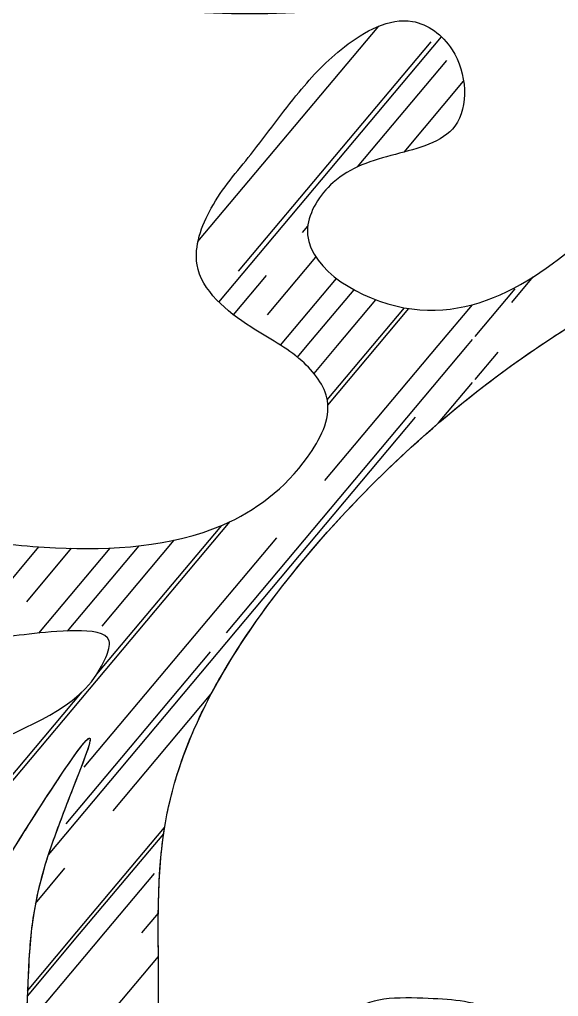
# Model space of a CAD drawing. Header units: millimetres. Extents: x 512961 to 1001058, y -961995 to -458543.
# Drawn here: x 934907.7 to 934993.7, y -884222.4 to -884066.4 of the extents above; entities that cross this region are included whole.
import ezdxf

# ---------------------------------------------------------------- set-up
doc = ezdxf.new("R2010")
doc.units = ezdxf.units.MM
doc.header["$MEASUREMENT"] = 0
doc.layers.add('填充', color=250, linetype='CONTINUOUS', lineweight=25)

msp = doc.modelspace()

# ---------------------------------------------------------------- linework, layer by layer
at = {"layer": '填充'}
for p, q in [((934936.13, -884101.9), (934965.01, -884067.49)), ((934939.47, -884111.55), (934975.01, -884069.21)), ((934942.61, -884106.64), (934973.33, -884070.02)), ((934961.61, -884089.96), (934975.85, -884072.99)), ((934969.04, -884087.6), (934978.53, -884076.29)), ((934952.81, -884100.45), (934953.65, -884099.45)), ((934947.21, -884113.61), (934954.96, -884104.38)), ((934941.79, -884113.57), (934947.05, -884107.31)), ((934949.31, -884118.42), (934958.24, -884107.78)), ((934986.22, -884111.61), (934989.65, -884107.53)), ((934953.57, -884118.49), (934961.04, -884109.58)), ((934980.39, -884117.02), (934986.76, -884109.44)), ((934958.42, -884118.49), (934964.54, -884111.19)), ((934964.02, -884118.49), (934969.08, -884112.46)), ((934964.85, -884118.49), (934969.81, -884112.58)), ((934974.47, -884118.49), (934979.94, -884111.97)), ((934979.16, -884118.49), (934979.95, -884117.54)), ((934940.67, -884164.36), (934979.16, -884118.49)), ((934952.01, -884120.34), (934953.57, -884118.49)), ((934954.66, -884122.97), (934958.42, -884118.49)), ((934956.39, -884140.03), (934974.47, -884118.49)), ((934956.76, -884127.14), (934964.02, -884118.49)), ((934956.87, -884128), (934964.85, -884118.49)), ((934980.39, -884123.89), (934984.03, -884119.55)), ((934974.54, -884130.85), (934979.95, -884124.41)), ((934912.26, -884199.76), (934970.86, -884129.91)), ((934885.18, -884213.43), (934941.26, -884146.6)), ((934920, -884170.95), (934939.92, -884147.2)), ((934917.99, -884185.8), (934948.71, -884149.19)), ((934900.97, -884162.23), (934910.72, -884150.61)), ((934915.33, -884164.06), (934926.74, -884150.46)), ((934920.82, -884163.29), (934932.33, -884149.57)), ((934908.81, -884159.38), (934915.96, -884150.85)), ((934910.74, -884164.38), (934922.14, -884150.81)), ((934915.1, -884194.84), (934938.14, -884167.38)), ((934884.35, -884213.43), (934917.65, -884173.75)), ((934922.58, -884192.78), (934938.26, -884174.09)), ((934915.7, -884213.43), (934930.81, -884195.43)), ((934916.38, -884213.43), (934930.66, -884196.42)), ((934910.21, -884207.53), (934914.9, -884201.93)), ((934920.24, -884213.43), (934929.19, -884202.76)), ((934927.17, -884212.22), (934929.81, -884209.08)), ((934908.64, -884227.25), (934920.56, -884213.05)), ((934908.91, -884222.34), (934916.7, -884213.05)), ((934908.94, -884221.49), (934916.02, -884213.05)), ((934908.75, -884241.12), (934929.81, -884216.01))]:
    msp.add_line(p, q, dxfattribs=at)
for points, knots in [([(934842.48, -884119.57), (934842.16, -884112.66), (934841.5, -884098.41), (934855.78, -884086.31), (934867.37, -884078.02), (934879.16, -884075.2), (934893.76, -884074.45), (934900.94, -884088.31), (934901.32, -884098.42), (934901.81, -884108.7), (934893.15, -884110.91), (934885.09, -884110.35), (934877.49, -884110.56), (934871.21, -884112.49), (934868.5, -884125.83), (934875.38, -884145.74), (934897.39, -884149.38), (934917.24, -884151.44), (934938.06, -884150.34), (934952.58, -884139.4), (934958.61, -884127.74), (934952.36, -884119.75), (934943.73, -884115.55), (934933.83, -884107.32), (934938.03, -884095.59), (934945.1, -884087.67), (934951.63, -884078.4), (934959.22, -884070.26), (934969.33, -884064.62), (934978.84, -884071.56), (934979.72, -884085.03), (934967.17, -884087.97), (934957.89, -884090.76), (934949.83, -884103.38), (934975.73, -884120.22), (935003.35, -884097.37), (935018.97, -884080.46), (935047.92, -884068.22), (935008.29, -884064.83), (934990.32, -884064.13), (934969.26, -884063.66), (934949.6, -884065.93), (934929.54, -884065.38), (934903.22, -884059.46), (934882.03, -884040.33), (934859.6, -884018.96), (934861.45, -883994.72), (934854.8, -883968.54), (934865.47, -883939.02), (934882.98, -883919.52), (934894.62, -883908.56), (934900.09, -883900.23), (934902.52, -883890.5), (934896.83, -883882.97), (934889.62, -883873.09), (934875.17, -883876.02), (934862.77, -883880.88), (934857.44, -883892.53), (934855.44, -883905.63), (934865.32, -883916.47), (934865.04, -883925.83), (934870.55, -883935.78), (934858.23, -883934.94), (934851.33, -883926.61), (934845.1, -883915.67), (934838.34, -883905.33), (934842.49, -883893.39), (934842.34, -883879.03), (934852.49, -883866.15), (934866.29, -883858.81), (934879.38, -883861.99), (934895.03, -883862.47), (934907.81, -883870.3), (934919.65, -883881.03), (934909.94, -883900.68), (934941.95, -883881.5), (934953.43, -883867.83), (934966.46, -883847.1), (934953.93, -883830.28), (934953.6, -883810.69), (934933.47, -883804.98), (934914.41, -883798.86), (934902.05, -883814.4), (934892.59, -883827.21), (934892.3, -883849.74), (934911.47, -883850.1), (934922.84, -883830.83), (934921.47, -883848.58), (934923.83, -883862.03), (934904.45, -883862.68), (934889.68, -883860.58), (934869.67, -883849.05), (934877.6, -883830.37), (934876.7, -883811.91), (934891.41, -883803.38), (934902.34, -883792.85), (934917.51, -883797.02), (934920.92, -883785.04), (934920.29, -883775.16), (934913.29, -883765.03), (934902.11, -883754.71), (934888.27, -883754.24), (934873.77, -883755.2), (934870.58, -883770.1), (934855.07, -883769.25), (934842.99, -883759.14), (934850.88, -883747.21), (934860, -883737.66), (934870.78, -883736.71), (934888.08, -883736.37), (934861.61, -883717.92), (934853.97, -883700.99), (934851.87, -883676.73), (934842.26, -883661.07), (934845.69, -883623.14), (934830.33, -883694.79), (934818.9, -883716.02), (934810.61, -883722.27), (934809.5, -883723.21)], [0, 0, 0, 0, 16.486281, 34.008204, 43.206037, 52.140319, 64.694599, 75.441553, 86.063886, 92.397441, 97.034042, 105.651827, 113.431726, 116.228776, 121.065358, 143.938005, 160.573125, 172.731774, 195.259305, 209.789458, 217.801553, 224.093765, 232.276012, 243.269726, 251.062623, 259.987383, 270.500473, 279.058604, 288.757697, 295.264412, 305.479991, 314.27767, 323.421948, 330.364385, 346.117557, 377.182342, 406.284735, 414.584045, 437.778188, 456.630455, 473.486173, 487.630011, 506.904223, 523.591863, 553.859329, 578.136925, 595.751063, 611.698507, 645.65378, 667.92998, 677.818214, 685.493424, 693.051282, 700.834978, 708.087603, 722.080257, 732.226037, 740.707744, 752.837907, 763.125805, 773.751372, 778.574413, 783.867938, 794.93094, 806.655283, 815.833977, 823.697832, 836.617524, 851.28319, 862.266164, 873.804924, 883.831193, 901.069536, 911.583704, 918.895242, 941.268394, 957.145825, 977.489837, 990.319155, 1006.600201, 1019.7916, 1038.368859, 1051.133461, 1064.34068, 1081.204727, 1091.782809, 1104.57883, 1112.070863, 1123.585346, 1134.812912, 1150.012215, 1166.303557, 1180.492157, 1194.385771, 1209.958868, 1218.871711, 1231.828285, 1238.93835, 1245.553144, 1256.79813, 1268.691013, 1282.016971, 1291.089842, 1301.222318, 1312.240733, 1323.445033, 1333.095484, 1342.749459, 1356.22009, 1360.645047, 1379.140629, 1397.389184, 1417.833011, 1435.105671, 1445.814817, 1492.21865, 1515.119341, 1518.807669, 1518.807669, 1518.807669, 1518.807669]), ([(935025.76, -884358.52), (935028.65, -884352.45), (935043.38, -884346.35), (935061.81, -884345.07), (935072.96, -884355.99), (935075.91, -884375.03), (935045.48, -884393.55), (935025.57, -884396.48), (934989.49, -884402.04), (935006.59, -884385.62), (935006.4, -884376.21), (935007.79, -884361.44), (934983.68, -884384.86), (934960.43, -884382.25), (934928.05, -884385.31), (934906.22, -884378.24), (934888.88, -884366.15), (934873.98, -884354.01), (934869.95, -884338.44), (934863.65, -884328.3), (934872.04, -884318.93), (934876.96, -884328.93), (934882.22, -884334.74), (934890.24, -884337.49), (934897.48, -884339.34), (934906.73, -884331.89), (934889.59, -884330.42), (934884.16, -884318.41), (934871.13, -884307.07), (934867.53, -884290.04), (934867.56, -884276.02), (934868.12, -884265.95), (934876.27, -884258.5), (934881.56, -884273.54), (934886.56, -884281.92), (934906.83, -884290.46), (934895.35, -884269.87), (934894.87, -884254.25), (934890.87, -884234.49), (934897.98, -884213.35), (934905.67, -884200.14), (934924.33, -884171.4), (934908.96, -884204.29), (934909.33, -884221.25), (934907.43, -884240.99), (934914.4, -884261.18), (934929.18, -884271.22), (934943.82, -884282.36), (934956.56, -884277.68), (934970.17, -884276.15), (934979.04, -884264.77), (934991.28, -884254.02), (934991.65, -884237.29), (934984.85, -884223.39), (934972.81, -884222.63), (934959.41, -884222.31), (934959.47, -884233.32), (934957.43, -884241.31), (934962.96, -884247.32), (934968.42, -884251.54), (934977.25, -884246.19), (934969.99, -884257.07), (934961.09, -884260.44), (934948.19, -884260.71), (934933.14, -884257.66), (934928.98, -884240.25), (934930.36, -884219.72), (934928.18, -884189.89), (934953.5, -884146.24), (934994.61, -884112.67), (935029.15, -884099.67), (935066.55, -884069.23), (935031.8, -884110.44), (935035.69, -884133.71), (935033.46, -884157.27), (935041.68, -884172.91), (935057.3, -884183.27), (935073.8, -884193.57), (935090, -884192.43), (935101.61, -884191.96), (935107.34, -884178.2), (935113.99, -884200.86), (935110.55, -884218.85), (935093.1, -884229.3), (935077.32, -884231.75), (935063.4, -884233.26), (935050.34, -884230.62), (935033.95, -884230.73), (935017.23, -884237.21), (935002.65, -884246.55), (934995.29, -884253.87), (934992.8, -884258.21)], [1355.526844, 1355.526844, 1355.526844, 1355.526844, 1372.400745, 1390.948073, 1398.050741, 1409.824909, 1433.586337, 1470.404263, 1481.780508, 1494.475116, 1505.828489, 1511.648297, 1521.48889, 1558.508165, 1580.726358, 1600.130965, 1614.650722, 1634.283256, 1645.425156, 1655.429948, 1660.662688, 1668.328576, 1674.874816, 1681.752049, 1688.632786, 1693.879778, 1701.93332, 1714.834721, 1728.17107, 1743.310806, 1756.527458, 1763.580454, 1768.658485, 1777.754104, 1790.391773, 1800.677796, 1812.767516, 1826.938686, 1846.52064, 1860.41709, 1879.943153, 1894.942657, 1912.802738, 1930.895993, 1947.219853, 1960.003158, 1982.553097, 1991.188355, 2003.612399, 2013.617734, 2024.60486, 2038.108556, 2053.115786, 2063.445065, 2072.478565, 2082.88009, 2089.440644, 2096.404622, 2102.723546, 2108.241897, 2113.248322, 2117.565347, 2129.320544, 2140.575182, 2148.962334, 2165.444451, 2177.669117, 2202.605211, 2237.727752, 2300.505756, 2323.475444, 2347.159231, 2371.021139, 2401.732902, 2414.796715, 2428.381152, 2443.520287, 2461.732517, 2475.112894, 2483.761766, 2489.660037, 2499.724815, 2515.289536, 2530.764311, 2545.874959, 2555.013427, 2565.721837, 2579.098316, 2595.53645, 2610.032472, 2622.06496, 2622.06496, 2622.06496, 2622.06496]), ([(935025.76, -884358.52), (935028.65, -884352.45), (935043.38, -884346.35), (935061.81, -884345.07), (935072.96, -884355.99), (935075.91, -884375.03), (935045.48, -884393.55), (935025.57, -884396.48), (934989.49, -884402.04), (935006.59, -884385.62), (935006.4, -884376.21), (935007.79, -884361.44), (934983.68, -884384.86), (934960.43, -884382.25), (934928.05, -884385.31), (934906.22, -884378.24), (934888.88, -884366.15), (934873.98, -884354.01), (934869.95, -884338.44), (934863.65, -884328.3), (934872.04, -884318.93), (934876.96, -884328.93), (934882.22, -884334.74), (934890.24, -884337.49), (934897.48, -884339.34), (934906.73, -884331.89), (934889.59, -884330.42), (934884.16, -884318.41), (934871.13, -884307.07), (934867.53, -884290.04), (934867.56, -884276.02), (934868.12, -884265.95), (934876.27, -884258.5), (934881.56, -884273.54), (934886.56, -884281.92), (934906.83, -884290.46), (934895.35, -884269.87), (934894.87, -884254.25), (934890.87, -884234.49), (934897.98, -884213.35), (934905.67, -884200.14), (934924.33, -884171.4), (934908.96, -884204.29), (934909.33, -884221.25), (934907.43, -884240.99), (934914.4, -884261.18), (934929.18, -884271.22), (934943.82, -884282.36), (934956.56, -884277.68), (934970.17, -884276.15), (934979.04, -884264.77), (934991.28, -884254.02), (934991.65, -884237.29), (934984.85, -884223.39), (934972.81, -884222.63), (934959.41, -884222.31), (934959.47, -884233.32), (934957.43, -884241.31), (934962.96, -884247.32), (934968.42, -884251.54), (934977.25, -884246.19), (934969.99, -884257.07), (934961.09, -884260.44), (934948.19, -884260.71), (934933.14, -884257.66), (934928.98, -884240.25), (934930.36, -884219.72), (934928.18, -884189.89), (934953.5, -884146.24), (934994.61, -884112.67), (935029.15, -884099.67), (935066.55, -884069.23), (935031.8, -884110.44), (935035.69, -884133.71), (935033.46, -884157.27), (935041.68, -884172.91), (935057.3, -884183.27), (935073.8, -884193.57), (935090, -884192.43), (935101.61, -884191.96), (935107.34, -884178.2), (935113.99, -884200.86), (935110.55, -884218.85), (935093.1, -884229.3), (935077.32, -884231.75), (935063.4, -884233.26), (935050.34, -884230.62), (935033.95, -884230.73), (935017.23, -884237.21), (935002.65, -884246.55), (934995.29, -884253.87), (934992.8, -884258.21)], [1355.526844, 1355.526844, 1355.526844, 1355.526844, 1372.400745, 1390.948073, 1398.050741, 1409.824909, 1433.586337, 1470.404263, 1481.780508, 1494.475116, 1505.828489, 1511.648297, 1521.48889, 1558.508165, 1580.726358, 1600.130965, 1614.650722, 1634.283256, 1645.425156, 1655.429948, 1660.662688, 1668.328576, 1674.874816, 1681.752049, 1688.632786, 1693.879778, 1701.93332, 1714.834721, 1728.17107, 1743.310806, 1756.527458, 1763.580454, 1768.658485, 1777.754104, 1790.391773, 1800.677796, 1812.767516, 1826.938686, 1846.52064, 1860.41709, 1879.943153, 1894.942657, 1912.802738, 1930.895993, 1947.219853, 1960.003158, 1982.553097, 1991.188355, 2003.612399, 2013.617734, 2024.60486, 2038.108556, 2053.115786, 2063.445065, 2072.478565, 2082.88009, 2089.440644, 2096.404622, 2102.723546, 2108.241897, 2113.248322, 2117.565347, 2129.320544, 2140.575182, 2148.962334, 2165.444451, 2177.669117, 2202.605211, 2237.727752, 2300.505756, 2323.475444, 2347.159231, 2371.021139, 2401.732902, 2414.796715, 2428.381152, 2443.520287, 2461.732517, 2475.112894, 2483.761766, 2489.660037, 2499.724815, 2515.289536, 2530.764311, 2545.874959, 2555.013427, 2565.721837, 2579.098316, 2595.53645, 2610.032472, 2622.06496, 2622.06496, 2622.06496, 2622.06496]), ([(935025.76, -884358.52), (935028.65, -884352.45), (935043.38, -884346.35), (935061.81, -884345.07), (935072.96, -884355.99), (935075.91, -884375.03), (935045.48, -884393.55), (935025.57, -884396.48), (934989.49, -884402.04), (935006.59, -884385.62), (935006.4, -884376.21), (935007.79, -884361.44), (934983.68, -884384.86), (934960.43, -884382.25), (934928.05, -884385.31), (934906.22, -884378.24), (934888.88, -884366.15), (934873.98, -884354.01), (934869.95, -884338.44), (934863.65, -884328.3), (934872.04, -884318.93), (934876.96, -884328.93), (934882.22, -884334.74), (934890.24, -884337.49), (934897.48, -884339.34), (934906.73, -884331.89), (934889.59, -884330.42), (934884.16, -884318.41), (934871.13, -884307.07), (934867.53, -884290.04), (934867.56, -884276.02), (934868.12, -884265.95), (934876.27, -884258.5), (934881.56, -884273.54), (934886.56, -884281.92), (934906.83, -884290.46), (934895.35, -884269.87), (934894.87, -884254.25), (934890.87, -884234.49), (934897.98, -884213.35), (934905.67, -884200.14), (934924.33, -884171.4), (934908.96, -884204.29), (934909.33, -884221.25), (934907.43, -884240.99), (934914.4, -884261.18), (934929.18, -884271.22), (934943.82, -884282.36), (934956.56, -884277.68), (934970.17, -884276.15), (934979.04, -884264.77), (934991.28, -884254.02), (934991.65, -884237.29), (934984.85, -884223.39), (934972.81, -884222.63), (934959.41, -884222.31), (934959.47, -884233.32), (934957.43, -884241.31), (934962.96, -884247.32), (934968.42, -884251.54), (934977.25, -884246.19), (934969.99, -884257.07), (934961.09, -884260.44), (934948.19, -884260.71), (934933.14, -884257.66), (934928.98, -884240.25), (934930.36, -884219.72), (934928.18, -884189.89), (934953.5, -884146.24), (934994.61, -884112.67), (935029.15, -884099.67), (935066.55, -884069.23), (935031.8, -884110.44), (935035.69, -884133.71), (935033.46, -884157.27), (935041.68, -884172.91), (935057.3, -884183.27), (935073.8, -884193.57), (935090, -884192.43), (935101.61, -884191.96), (935107.34, -884178.2), (935113.99, -884200.86), (935110.55, -884218.85), (935093.1, -884229.3), (935077.32, -884231.75), (935063.4, -884233.26), (935050.34, -884230.62), (935033.95, -884230.73), (935017.23, -884237.21), (935002.65, -884246.55), (934995.29, -884253.87), (934992.8, -884258.21)], [1355.526844, 1355.526844, 1355.526844, 1355.526844, 1372.400745, 1390.948073, 1398.050741, 1409.824909, 1433.586337, 1470.404263, 1481.780508, 1494.475116, 1505.828489, 1511.648297, 1521.48889, 1558.508165, 1580.726358, 1600.130965, 1614.650722, 1634.283256, 1645.425156, 1655.429948, 1660.662688, 1668.328576, 1674.874816, 1681.752049, 1688.632786, 1693.879778, 1701.93332, 1714.834721, 1728.17107, 1743.310806, 1756.527458, 1763.580454, 1768.658485, 1777.754104, 1790.391773, 1800.677796, 1812.767516, 1826.938686, 1846.52064, 1860.41709, 1879.943153, 1894.942657, 1912.802738, 1930.895993, 1947.219853, 1960.003158, 1982.553097, 1991.188355, 2003.612399, 2013.617734, 2024.60486, 2038.108556, 2053.115786, 2063.445065, 2072.478565, 2082.88009, 2089.440644, 2096.404622, 2102.723546, 2108.241897, 2113.248322, 2117.565347, 2129.320544, 2140.575182, 2148.962334, 2165.444451, 2177.669117, 2202.605211, 2237.727752, 2300.505756, 2323.475444, 2347.159231, 2371.021139, 2401.732902, 2414.796715, 2428.381152, 2443.520287, 2461.732517, 2475.112894, 2483.761766, 2489.660037, 2499.724815, 2515.289536, 2530.764311, 2545.874959, 2555.013427, 2565.721837, 2579.098316, 2595.53645, 2610.032472, 2622.06496, 2622.06496, 2622.06496, 2622.06496]), ([(934809.5, -884209.12), (934814.05, -884216.27), (934823.29, -884231.29), (934831, -884255.48), (934842.76, -884269.59), (934838.96, -884294.61), (934846.24, -884257.71), (934854.78, -884235.81), (934877.78, -884203.42), (934900.46, -884181.26), (934919.06, -884175.84), (934922.83, -884164.26), (934912.45, -884163.66), (934902.74, -884166.18), (934887.65, -884163.02), (934873.31, -884163.15), (934860.37, -884155.77), (934849.42, -884144.38), (934847.32, -884134.66), (934842, -884114.96), (934842.48, -884119.57)], [142.968385, 142.968385, 142.968385, 142.968385, 163.975428, 188.770445, 203.259227, 213.904743, 227.989336, 257.141956, 295.271387, 318.54252, 337.517809, 339.776363, 344.405881, 355.968287, 369.33747, 380.942085, 391.45432, 406.511656, 415.340924, 426.973218, 426.973218, 426.973218, 426.973218]), ([(934809.5, -884209.12), (934814.05, -884216.27), (934823.29, -884231.29), (934831, -884255.48), (934842.76, -884269.59), (934838.96, -884294.61), (934846.24, -884257.71), (934854.78, -884235.81), (934877.78, -884203.42), (934900.46, -884181.26), (934919.06, -884175.84), (934922.83, -884164.26), (934912.45, -884163.66), (934902.74, -884166.18), (934887.65, -884163.02), (934873.31, -884163.15), (934860.37, -884155.77), (934849.42, -884144.38), (934847.43, -884135.17), (934842.92, -884118.4), (934842.5, -884118.49)], [142.968385, 142.968385, 142.968385, 142.968385, 163.975428, 188.770445, 203.259227, 213.904743, 227.989336, 257.141956, 295.271387, 318.54252, 337.517809, 339.776363, 344.405881, 355.968287, 369.33747, 380.942085, 391.45432, 406.511656, 415.340924, 425.129412, 425.129412, 425.129412, 425.129412]), ([(934948.31, -884158.59), (934948.7, -884158.07), (934953.69, -884151.57), (934959.21, -884145.37), (934964.59, -884140.03)], [2236.166628, 2236.166628, 2236.166628, 2236.166628, 2237.727752, 2255.956286, 2255.956286, 2255.956286, 2255.956286]), ([(934948.31, -884158.59), (934948.7, -884158.07), (934953.69, -884151.57), (934959.21, -884145.37), (934964.59, -884140.03)], [2236.166628, 2236.166628, 2236.166628, 2236.166628, 2237.727752, 2255.956286, 2255.956286, 2255.956286, 2255.956286]), ([(934948.31, -884158.59), (934948.7, -884158.07), (934953.69, -884151.57), (934959.21, -884145.37), (934964.59, -884140.03)], [2236.166628, 2236.166628, 2236.166628, 2236.166628, 2237.727752, 2255.956286, 2255.956286, 2255.956286, 2255.956286]), ([(934948.31, -884158.59), (934948.7, -884158.07), (934953.69, -884151.57), (934959.21, -884145.37), (934964.59, -884140.03)], [2236.166628, 2236.166628, 2236.166628, 2236.166628, 2237.727752, 2255.956286, 2255.956286, 2255.956286, 2255.956286]), ([(934918.8, -884181.15), (934918.8, -884181.15), (934918.81, -884181.15), (934918.82, -884181.15), (934918.82, -884181.15)], [1894.8723294, 1894.8723294, 1894.8723294, 1894.8723294, 1894.9426574, 1894.9882845, 1894.9882845, 1894.9882845, 1894.9882845]), ([(934918.8, -884181.15), (934918.8, -884181.15), (934918.81, -884181.15), (934918.82, -884181.15), (934918.82, -884181.15)], [1894.8723294, 1894.8723294, 1894.8723294, 1894.8723294, 1894.9426574, 1894.9882845, 1894.9882845, 1894.9882845, 1894.9882845]), ([(934918.8, -884181.15), (934918.8, -884181.15), (934918.81, -884181.15), (934918.82, -884181.15), (934918.82, -884181.15)], [1894.8723294, 1894.8723294, 1894.8723294, 1894.8723294, 1894.9426574, 1894.9882845, 1894.9882845, 1894.9882845, 1894.9882845]), ([(934918.8, -884181.15), (934918.8, -884181.15), (934918.81, -884181.15), (934918.82, -884181.15), (934918.82, -884181.15)], [1894.8723294, 1894.8723294, 1894.8723294, 1894.8723294, 1894.9426574, 1894.9882845, 1894.9882845, 1894.9882845, 1894.9882845]), ([(934930.73, -884195.94), (934930.79, -884195.52), (934931.42, -884191.67), (934932.44, -884187.9), (934933.6, -884184.61)], [2201.534726, 2201.534726, 2201.534726, 2201.534726, 2202.605211, 2211.429555, 2211.429555, 2211.429555, 2211.429555]), ([(934930.73, -884195.94), (934930.79, -884195.52), (934931.42, -884191.67), (934932.44, -884187.9), (934933.6, -884184.61)], [2201.534726, 2201.534726, 2201.534726, 2201.534726, 2202.605211, 2211.429555, 2211.429555, 2211.429555, 2211.429555]), ([(934930.73, -884195.94), (934930.79, -884195.52), (934931.42, -884191.67), (934932.44, -884187.9), (934933.6, -884184.61)], [2201.534726, 2201.534726, 2201.534726, 2201.534726, 2202.605211, 2211.429555, 2211.429555, 2211.429555, 2211.429555]), ([(934930.73, -884195.94), (934930.79, -884195.52), (934931.42, -884191.67), (934932.44, -884187.9), (934933.6, -884184.61)], [2201.534726, 2201.534726, 2201.534726, 2201.534726, 2202.605211, 2211.429555, 2211.429555, 2211.429555, 2211.429555]), ([(934899.48, -884211.63), (934901.81, -884206.82), (934904.56, -884202.21), (934908.58, -884195.85), (934908.58, -884195.84)], [1865.110539, 1865.110539, 1865.110539, 1865.110539, 1879.943153, 1879.952783, 1879.952783, 1879.952783, 1879.952783]), ([(934899.48, -884211.63), (934901.81, -884206.82), (934904.56, -884202.21), (934908.58, -884195.85), (934908.58, -884195.84)], [1865.110539, 1865.110539, 1865.110539, 1865.110539, 1879.943153, 1879.952783, 1879.952783, 1879.952783, 1879.952783]), ([(934899.48, -884211.63), (934901.81, -884206.82), (934904.56, -884202.21), (934908.58, -884195.85), (934908.58, -884195.84)], [1865.110539, 1865.110539, 1865.110539, 1865.110539, 1879.943153, 1879.952783, 1879.952783, 1879.952783, 1879.952783]), ([(934899.48, -884211.63), (934901.81, -884206.82), (934904.56, -884202.21), (934908.58, -884195.85), (934908.58, -884195.84)], [1865.110539, 1865.110539, 1865.110539, 1865.110539, 1879.943153, 1879.952783, 1879.952783, 1879.952783, 1879.952783]), ([(934912.09, -884200.27), (934911.98, -884200.62), (934911.22, -884203.05), (934910.66, -884205.27), (934910.3, -884207.06)], [1912.110977, 1912.110977, 1912.110977, 1912.110977, 1912.802738, 1917.058391, 1917.058391, 1917.058391, 1917.058391]), ([(934912.09, -884200.27), (934911.98, -884200.62), (934911.22, -884203.05), (934910.66, -884205.27), (934910.3, -884207.06)], [1912.110977, 1912.110977, 1912.110977, 1912.110977, 1912.802738, 1917.058391, 1917.058391, 1917.058391, 1917.058391]), ([(934912.09, -884200.27), (934911.98, -884200.62), (934911.22, -884203.05), (934910.66, -884205.27), (934910.3, -884207.06)], [1912.110977, 1912.110977, 1912.110977, 1912.110977, 1912.802738, 1917.058391, 1917.058391, 1917.058391, 1917.058391]), ([(934912.09, -884200.27), (934911.98, -884200.62), (934911.22, -884203.05), (934910.66, -884205.27), (934910.3, -884207.06)], [1912.110977, 1912.110977, 1912.110977, 1912.110977, 1912.802738, 1917.058391, 1917.058391, 1917.058391, 1917.058391]), ([(934929.79, -884225.49), (934929.79, -884225.15), (934929.92, -884219.33), (934929.72, -884213.34), (934929.83, -884207.73)], [2176.797654, 2176.797654, 2176.797654, 2176.797654, 2177.669117, 2191.639897, 2191.639897, 2191.639897, 2191.639897]), ([(934929.79, -884225.49), (934929.79, -884225.15), (934929.92, -884219.33), (934929.72, -884213.34), (934929.83, -884207.73)], [2176.797654, 2176.797654, 2176.797654, 2176.797654, 2177.669117, 2191.639897, 2191.639897, 2191.639897, 2191.639897]), ([(934929.79, -884225.49), (934929.79, -884225.15), (934929.92, -884219.33), (934929.72, -884213.34), (934929.83, -884207.73)], [2176.797654, 2176.797654, 2176.797654, 2176.797654, 2177.669117, 2191.639897, 2191.639897, 2191.639897, 2191.639897]), ([(934929.79, -884225.49), (934929.79, -884225.15), (934929.92, -884219.33), (934929.72, -884213.34), (934929.83, -884207.73)], [2176.797654, 2176.797654, 2176.797654, 2176.797654, 2177.669117, 2191.639897, 2191.639897, 2191.639897, 2191.639897]), ([(934909.21, -884215.69), (934909.06, -884218.03), (934908.97, -884221.56), (934908.75, -884225.35), (934908.67, -884226.71)], [1924.479513, 1924.479513, 1924.479513, 1924.479513, 1930.895993, 1934.374342, 1934.374342, 1934.374342, 1934.374342]), ([(934909.21, -884215.69), (934909.06, -884218.03), (934908.97, -884221.56), (934908.75, -884225.35), (934908.67, -884226.71)], [1924.479513, 1924.479513, 1924.479513, 1924.479513, 1930.895993, 1934.374342, 1934.374342, 1934.374342, 1934.374342]), ([(934909.21, -884215.69), (934909.06, -884218.03), (934908.97, -884221.56), (934908.75, -884225.35), (934908.67, -884226.71)], [1924.479513, 1924.479513, 1924.479513, 1924.479513, 1930.895993, 1934.374342, 1934.374342, 1934.374342, 1934.374342]), ([(934909.21, -884215.69), (934909.06, -884218.03), (934908.97, -884221.56), (934908.75, -884225.35), (934908.67, -884226.71)], [1924.479513, 1924.479513, 1924.479513, 1924.479513, 1930.895993, 1934.374342, 1934.374342, 1934.374342, 1934.374342])]:
    msp.add_open_spline(points, degree=3, knots=knots, dxfattribs=at)
for points in [[(934992.55, -884117.29), (934995.77, -884115.18), (934998.99, -884113.24), (935002.2, -884111.46)], [(934992.55, -884117.29), (934995.77, -884115.18), (934998.99, -884113.24), (935002.2, -884111.46)], [(934992.55, -884117.29), (934995.77, -884115.18), (934998.99, -884113.24), (935002.2, -884111.46)], [(934992.55, -884117.29), (934995.77, -884115.18), (934998.99, -884113.24), (935002.2, -884111.46)], [(934982.97, -884124.06), (934986.14, -884121.66), (934989.34, -884119.39), (934992.55, -884117.29)], [(934982.97, -884124.06), (934986.14, -884121.66), (934989.34, -884119.39), (934992.55, -884117.29)], [(934982.97, -884124.06), (934986.14, -884121.66), (934989.34, -884119.39), (934992.55, -884117.29)], [(934982.97, -884124.06), (934986.14, -884121.66), (934989.34, -884119.39), (934992.55, -884117.29)], [(934964.59, -884140.03), (934970.44, -884134.23), (934976.63, -884128.86), (934982.97, -884124.06)], [(934964.59, -884140.03), (934970.44, -884134.23), (934976.63, -884128.86), (934982.97, -884124.06)], [(934964.59, -884140.03), (934970.44, -884134.23), (934976.63, -884128.86), (934982.97, -884124.06)], [(934964.59, -884140.03), (934970.44, -884134.23), (934976.63, -884128.86), (934982.97, -884124.06)], [(934938.4, -884173.82), (934941.22, -884168.56), (934944.6, -884163.48), (934948.31, -884158.59)], [(934938.4, -884173.82), (934941.22, -884168.56), (934944.6, -884163.48), (934948.31, -884158.59)], [(934938.4, -884173.82), (934941.22, -884168.56), (934944.6, -884163.48), (934948.31, -884158.59)], [(934938.4, -884173.82), (934941.22, -884168.56), (934944.6, -884163.48), (934948.31, -884158.59)], [(934933.6, -884184.61), (934934.9, -884180.93), (934936.53, -884177.33), (934938.4, -884173.82)], [(934933.6, -884184.61), (934934.9, -884180.93), (934936.53, -884177.33), (934938.4, -884173.82)], [(934933.6, -884184.61), (934934.9, -884180.93), (934936.53, -884177.33), (934938.4, -884173.82)], [(934933.6, -884184.61), (934934.9, -884180.93), (934936.53, -884177.33), (934938.4, -884173.82)], [(934917.37, -884182.64), (934917.71, -884182.19), (934918.01, -884181.84), (934918.25, -884181.58)], [(934917.37, -884182.64), (934917.71, -884182.19), (934918.01, -884181.84), (934918.25, -884181.58)], [(934917.37, -884182.64), (934917.71, -884182.19), (934918.01, -884181.84), (934918.25, -884181.58)], [(934917.37, -884182.64), (934917.71, -884182.19), (934918.01, -884181.84), (934918.25, -884181.58)], [(934918.25, -884181.58), (934918.37, -884181.45), (934918.47, -884181.35), (934918.56, -884181.28)], [(934918.25, -884181.58), (934918.37, -884181.45), (934918.47, -884181.35), (934918.56, -884181.28)], [(934918.25, -884181.58), (934918.37, -884181.45), (934918.47, -884181.35), (934918.56, -884181.28)], [(934918.25, -884181.58), (934918.37, -884181.45), (934918.47, -884181.35), (934918.56, -884181.28)], [(934918.56, -884181.28), (934918.61, -884181.24), (934918.65, -884181.21), (934918.69, -884181.19)], [(934918.56, -884181.28), (934918.61, -884181.24), (934918.65, -884181.21), (934918.69, -884181.19)], [(934918.56, -884181.28), (934918.61, -884181.24), (934918.65, -884181.21), (934918.69, -884181.19)], [(934918.56, -884181.28), (934918.61, -884181.24), (934918.65, -884181.21), (934918.69, -884181.19)], [(934918.69, -884181.19), (934918.7, -884181.18), (934918.72, -884181.17), (934918.74, -884181.17)], [(934918.69, -884181.19), (934918.7, -884181.18), (934918.72, -884181.17), (934918.74, -884181.17)], [(934918.69, -884181.19), (934918.7, -884181.18), (934918.72, -884181.17), (934918.74, -884181.17)], [(934918.69, -884181.19), (934918.7, -884181.18), (934918.72, -884181.17), (934918.74, -884181.17)], [(934918.92, -884181.55), (934918.89, -884181.75), (934918.82, -884182.03), (934918.72, -884182.38)], [(934918.92, -884181.55), (934918.89, -884181.75), (934918.82, -884182.03), (934918.72, -884182.38)], [(934918.92, -884181.55), (934918.89, -884181.75), (934918.82, -884182.03), (934918.72, -884182.38)], [(934918.92, -884181.55), (934918.89, -884181.75), (934918.82, -884182.03), (934918.72, -884182.38)], [(934918.74, -884181.17), (934918.75, -884181.16), (934918.76, -884181.16), (934918.77, -884181.15)], [(934918.74, -884181.17), (934918.75, -884181.16), (934918.76, -884181.16), (934918.77, -884181.15)], [(934918.74, -884181.17), (934918.75, -884181.16), (934918.76, -884181.16), (934918.77, -884181.15)], [(934918.74, -884181.17), (934918.75, -884181.16), (934918.76, -884181.16), (934918.77, -884181.15)], [(934918.77, -884181.15), (934918.78, -884181.15), (934918.79, -884181.15), (934918.8, -884181.15)], [(934918.77, -884181.15), (934918.78, -884181.15), (934918.79, -884181.15), (934918.8, -884181.15)], [(934918.77, -884181.15), (934918.78, -884181.15), (934918.79, -884181.15), (934918.8, -884181.15)], [(934918.77, -884181.15), (934918.78, -884181.15), (934918.79, -884181.15), (934918.8, -884181.15)], [(934918.82, -884181.15), (934918.82, -884181.15), (934918.83, -884181.15), (934918.83, -884181.15)], [(934918.82, -884181.15), (934918.82, -884181.15), (934918.83, -884181.15), (934918.83, -884181.15)], [(934918.82, -884181.15), (934918.82, -884181.15), (934918.83, -884181.15), (934918.83, -884181.15)], [(934918.82, -884181.15), (934918.82, -884181.15), (934918.83, -884181.15), (934918.83, -884181.15)], [(934918.83, -884181.15), (934918.83, -884181.15), (934918.83, -884181.15), (934918.84, -884181.15)], [(934918.83, -884181.15), (934918.83, -884181.15), (934918.83, -884181.15), (934918.84, -884181.15)], [(934918.83, -884181.15), (934918.83, -884181.15), (934918.83, -884181.15), (934918.84, -884181.15)], [(934918.83, -884181.15), (934918.83, -884181.15), (934918.83, -884181.15), (934918.84, -884181.15)], [(934918.84, -884181.15), (934918.84, -884181.15), (934918.84, -884181.15), (934918.84, -884181.15)], [(934918.84, -884181.15), (934918.84, -884181.15), (934918.85, -884181.15), (934918.85, -884181.15)], [(934918.84, -884181.15), (934918.84, -884181.15), (934918.84, -884181.15), (934918.84, -884181.15)], [(934918.84, -884181.15), (934918.84, -884181.15), (934918.85, -884181.15), (934918.85, -884181.15)], [(934918.84, -884181.15), (934918.84, -884181.15), (934918.84, -884181.15), (934918.84, -884181.15)], [(934918.84, -884181.15), (934918.84, -884181.15), (934918.85, -884181.15), (934918.85, -884181.15)], [(934918.84, -884181.15), (934918.84, -884181.15), (934918.84, -884181.15), (934918.84, -884181.15)], [(934918.84, -884181.15), (934918.84, -884181.15), (934918.85, -884181.15), (934918.85, -884181.15)], [(934918.85, -884181.15), (934918.85, -884181.15), (934918.85, -884181.15), (934918.85, -884181.15)], [(934918.85, -884181.15), (934918.86, -884181.15), (934918.86, -884181.15), (934918.86, -884181.16)], [(934918.85, -884181.15), (934918.85, -884181.15), (934918.85, -884181.15), (934918.85, -884181.15)], [(934918.85, -884181.15), (934918.86, -884181.15), (934918.86, -884181.15), (934918.86, -884181.16)], [(934918.85, -884181.15), (934918.85, -884181.15), (934918.85, -884181.15), (934918.85, -884181.15)], [(934918.85, -884181.15), (934918.86, -884181.15), (934918.86, -884181.15), (934918.86, -884181.16)], [(934918.85, -884181.15), (934918.85, -884181.15), (934918.85, -884181.15), (934918.85, -884181.15)], [(934918.85, -884181.15), (934918.86, -884181.15), (934918.86, -884181.15), (934918.86, -884181.16)], [(934918.86, -884181.16), (934918.86, -884181.16), (934918.87, -884181.16), (934918.87, -884181.16)], [(934918.86, -884181.16), (934918.86, -884181.16), (934918.87, -884181.16), (934918.87, -884181.16)], [(934918.86, -884181.16), (934918.86, -884181.16), (934918.87, -884181.16), (934918.87, -884181.16)], [(934918.86, -884181.16), (934918.86, -884181.16), (934918.87, -884181.16), (934918.87, -884181.16)], [(934918.87, -884181.16), (934918.87, -884181.16), (934918.87, -884181.16), (934918.87, -884181.16)], [(934918.87, -884181.16), (934918.88, -884181.16), (934918.88, -884181.17), (934918.88, -884181.17)], [(934918.87, -884181.16), (934918.87, -884181.16), (934918.87, -884181.16), (934918.87, -884181.16)], [(934918.87, -884181.16), (934918.88, -884181.16), (934918.88, -884181.17), (934918.88, -884181.17)], [(934918.87, -884181.16), (934918.87, -884181.16), (934918.87, -884181.16), (934918.87, -884181.16)], [(934918.87, -884181.16), (934918.88, -884181.16), (934918.88, -884181.17), (934918.88, -884181.17)], [(934918.87, -884181.16), (934918.87, -884181.16), (934918.87, -884181.16), (934918.87, -884181.16)], [(934918.87, -884181.16), (934918.88, -884181.16), (934918.88, -884181.17), (934918.88, -884181.17)], [(934918.88, -884181.17), (934918.88, -884181.17), (934918.89, -884181.17), (934918.89, -884181.18)], [(934918.88, -884181.17), (934918.88, -884181.17), (934918.89, -884181.17), (934918.89, -884181.18)], [(934918.88, -884181.17), (934918.88, -884181.17), (934918.89, -884181.17), (934918.89, -884181.18)], [(934918.88, -884181.17), (934918.88, -884181.17), (934918.89, -884181.17), (934918.89, -884181.18)], [(934918.89, -884181.18), (934918.89, -884181.18), (934918.89, -884181.18), (934918.9, -884181.19)], [(934918.89, -884181.18), (934918.89, -884181.18), (934918.89, -884181.18), (934918.9, -884181.19)], [(934918.89, -884181.18), (934918.89, -884181.18), (934918.89, -884181.18), (934918.9, -884181.19)], [(934918.89, -884181.18), (934918.89, -884181.18), (934918.89, -884181.18), (934918.9, -884181.19)], [(934918.9, -884181.19), (934918.9, -884181.19), (934918.9, -884181.19), (934918.9, -884181.2)], [(934918.9, -884181.19), (934918.9, -884181.19), (934918.9, -884181.19), (934918.9, -884181.2)], [(934918.9, -884181.19), (934918.9, -884181.19), (934918.9, -884181.19), (934918.9, -884181.2)], [(934918.9, -884181.19), (934918.9, -884181.19), (934918.9, -884181.19), (934918.9, -884181.2)], [(934918.9, -884181.2), (934918.91, -884181.2), (934918.91, -884181.21), (934918.91, -884181.22)], [(934918.9, -884181.2), (934918.91, -884181.2), (934918.91, -884181.21), (934918.91, -884181.22)], [(934918.9, -884181.2), (934918.91, -884181.2), (934918.91, -884181.21), (934918.91, -884181.22)], [(934918.9, -884181.2), (934918.91, -884181.2), (934918.91, -884181.21), (934918.91, -884181.22)], [(934918.91, -884181.22), (934918.91, -884181.22), (934918.92, -884181.23), (934918.92, -884181.24)], [(934918.91, -884181.22), (934918.91, -884181.22), (934918.92, -884181.23), (934918.92, -884181.24)], [(934918.91, -884181.22), (934918.91, -884181.22), (934918.92, -884181.23), (934918.92, -884181.24)], [(934918.91, -884181.22), (934918.91, -884181.22), (934918.92, -884181.23), (934918.92, -884181.24)], [(934918.92, -884181.24), (934918.92, -884181.26), (934918.93, -884181.28), (934918.93, -884181.3)], [(934918.92, -884181.24), (934918.92, -884181.26), (934918.93, -884181.28), (934918.93, -884181.3)], [(934918.92, -884181.24), (934918.92, -884181.26), (934918.93, -884181.28), (934918.93, -884181.3)], [(934918.92, -884181.24), (934918.92, -884181.26), (934918.93, -884181.28), (934918.93, -884181.3)], [(934918.93, -884181.38), (934918.93, -884181.43), (934918.93, -884181.49), (934918.92, -884181.55)], [(934918.93, -884181.38), (934918.93, -884181.43), (934918.93, -884181.49), (934918.92, -884181.55)], [(934918.93, -884181.38), (934918.93, -884181.43), (934918.93, -884181.49), (934918.92, -884181.55)], [(934918.93, -884181.38), (934918.93, -884181.43), (934918.93, -884181.49), (934918.92, -884181.55)], [(934918.93, -884181.3), (934918.93, -884181.32), (934918.93, -884181.35), (934918.93, -884181.38)], [(934918.93, -884181.3), (934918.93, -884181.32), (934918.93, -884181.35), (934918.93, -884181.38)], [(934918.93, -884181.3), (934918.93, -884181.32), (934918.93, -884181.35), (934918.93, -884181.38)], [(934918.93, -884181.3), (934918.93, -884181.32), (934918.93, -884181.35), (934918.93, -884181.38)], [(934908.58, -884195.84), (934911.59, -884191.07), (934915.31, -884185.31), (934917.37, -884182.64)], [(934908.58, -884195.84), (934911.59, -884191.07), (934915.31, -884185.31), (934917.37, -884182.64)], [(934908.58, -884195.84), (934911.59, -884191.07), (934915.31, -884185.31), (934917.37, -884182.64)], [(934908.58, -884195.84), (934911.59, -884191.07), (934915.31, -884185.31), (934917.37, -884182.64)], [(934918.72, -884182.38), (934918.31, -884183.76), (934917.35, -884186.18), (934916.22, -884189.05)], [(934918.72, -884182.38), (934918.31, -884183.76), (934917.35, -884186.18), (934916.22, -884189.05)], [(934918.72, -884182.38), (934918.31, -884183.76), (934917.35, -884186.18), (934916.22, -884189.05)], [(934918.72, -884182.38), (934918.31, -884183.76), (934917.35, -884186.18), (934916.22, -884189.05)], [(934916.22, -884189.05), (934915.32, -884191.35), (934914.31, -884193.93), (934913.39, -884196.49)], [(934916.22, -884189.05), (934915.32, -884191.35), (934914.31, -884193.93), (934913.39, -884196.49)], [(934916.22, -884189.05), (934915.32, -884191.35), (934914.31, -884193.93), (934913.39, -884196.49)], [(934916.22, -884189.05), (934915.32, -884191.35), (934914.31, -884193.93), (934913.39, -884196.49)], [(934929.83, -884207.73), (934929.91, -884203.76), (934930.14, -884199.81), (934930.73, -884195.94)], [(934929.83, -884207.73), (934929.91, -884203.76), (934930.14, -884199.81), (934930.73, -884195.94)], [(934929.83, -884207.73), (934929.91, -884203.76), (934930.14, -884199.81), (934930.73, -884195.94)], [(934929.83, -884207.73), (934929.91, -884203.76), (934930.14, -884199.81), (934930.73, -884195.94)], [(934913.39, -884196.49), (934912.92, -884197.77), (934912.48, -884199.04), (934912.09, -884200.27)], [(934913.39, -884196.49), (934912.92, -884197.77), (934912.48, -884199.04), (934912.09, -884200.27)], [(934913.39, -884196.49), (934912.92, -884197.77), (934912.48, -884199.04), (934912.09, -884200.27)], [(934913.39, -884196.49), (934912.92, -884197.77), (934912.48, -884199.04), (934912.09, -884200.27)], [(934910.3, -884207.06), (934909.67, -884210.19), (934909.38, -884212.98), (934909.21, -884215.69)], [(934910.3, -884207.06), (934909.67, -884210.19), (934909.38, -884212.98), (934909.21, -884215.69)], [(934910.3, -884207.06), (934909.67, -884210.19), (934909.38, -884212.98), (934909.21, -884215.69)], [(934910.3, -884207.06), (934909.67, -884210.19), (934909.38, -884212.98), (934909.21, -884215.69)]]:
    msp.add_open_spline(points, degree=3, dxfattribs=at)

doc.saveas('drawing.dxf')
